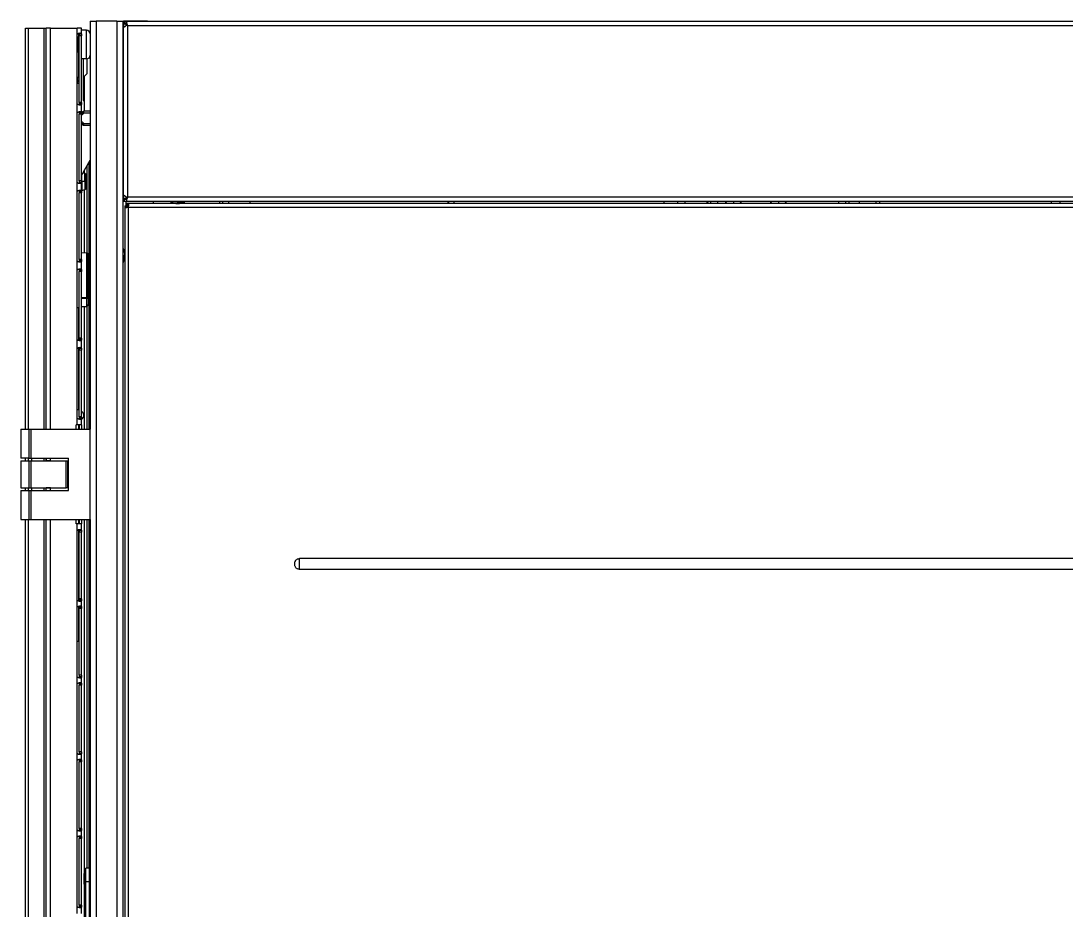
# Model space of a CAD drawing. Header units: millimetres. Extents: x 167 to 1022, y 285 to 720.
# Drawn here: x 396.8 to 454.9, y 434.8 to 484.1 of the extents above; entities that cross this region are included whole.
import ezdxf

# ---------------------------------------------------------------- set-up
doc = ezdxf.new("R2010")
doc.units = ezdxf.units.MM

msp = doc.modelspace()

# ---------------------------------------------------------------- linework, layer by layer
at = {"color": 7, "linetype": 'Continuous', "lineweight": 25}
for p, q in [((400.697, 484.129), (400.697, 461.479)), ((400.697, 484.129), (401.017, 484.129)), ((401.017, 484.129), (401.017, 288.629)), ((402.177, 484.129), (401.017, 484.129)), ((402.177, 484.129), (402.177, 288.629)), ((402.177, 484.129), (402.497, 484.129)), ((402.497, 484.129), (402.497, 288.629)), ((402.497, 484.129), (402.547, 484.129)), ((402.547, 484.129), (402.547, 484.009)), ((402.596, 484.129), (402.547, 484.129)), ((402.596, 484.009), (402.547, 484.009)), ((402.547, 483.979), (402.547, 483.792)), ((402.547, 483.979), (402.667, 483.979)), ((402.596, 484.129), (511.499, 484.129)), ((402.596, 484.129), (402.596, 484.009)), ((402.667, 483.999), (402.667, 483.979)), ((402.667, 483.979), (402.667, 483.86)), ((402.672, 484.139), (402.683, 484.129)), ((402.673, 484.139), (402.672, 484.139)), ((402.673, 484.139), (403.872, 484.139)), ((402.683, 484.129), (402.673, 484.139)), ((402.687, 483.889), (402.687, 483.998)), ((402.702, 483.91), (402.745, 483.91)), ((402.787, 483.889), (402.702, 483.91)), ((402.735, 483.97), (402.735, 483.929)), ((402.787, 483.889), (402.735, 483.97)), ((402.787, 483.889), (402.745, 483.91)), ((403.862, 484.129), (403.872, 484.139)), ((397.097, 461.479), (397.097, 483.729)), ((397.097, 483.729), (397.277, 483.729)), ((397.277, 483.729), (398.137, 483.729)), ((397.277, 461.479), (397.277, 483.729)), ((398.137, 483.729), (398.257, 483.729)), ((398.137, 461.479), (398.137, 483.729)), ((398.257, 461.479), (398.257, 483.729)), ((398.498, 483.729), (398.257, 483.729)), ((398.498, 483.729), (399.967, 483.729)), ((398.498, 461.479), (398.498, 483.729)), ((399.967, 483.398), (399.967, 483.729)), ((400.207, 483.729), (399.967, 483.729)), ((399.967, 483.226), (399.967, 483.398)), ((400.037, 483.429), (400.037, 481.029)), ((400.086, 483.429), (400.037, 483.429)), ((400.207, 483.398), (400.087, 483.398)), ((400.087, 483.398), (400.087, 483.319)), ((400.207, 483.398), (400.207, 483.729)), ((400.487, 483.619), (400.207, 483.619)), ((400.207, 483.398), (400.207, 483.319)), ((400.487, 482.039), (400.487, 483.619)), ((400.687, 483.419), (400.687, 482.239)), ((402.547, 474.466), (402.547, 483.792)), ((402.787, 483.889), (511.307, 483.889)), ((402.787, 474.369), (402.787, 483.889)), ((399.945, 483.319), (399.945, 479.619)), ((399.945, 483.215), (400.027, 483.254)), ((400.027, 483.254), (400.027, 482.404)), ((400.027, 483.169), (400.037, 483.169)), ((400.207, 483.319), (400.087, 483.319)), ((400.087, 479.619), (400.087, 483.319)), ((400.207, 479.619), (400.207, 483.319)), ((399.945, 482.443), (400.027, 482.404)), ((399.967, 480.902), (399.967, 482.432)), ((400.027, 482.489), (400.037, 482.489)), ((400.487, 482.039), (400.207, 482.039)), ((400.307, 482.039), (400.307, 479.729)), ((400.507, 482.04), (400.507, 481.204)), ((400.623, 482.092), (400.697, 482.046)), ((400.087, 481.029), (400.037, 481.029)), ((400.507, 481.204), (400.357, 481.054)), ((400.357, 481.054), (400.357, 479.127)), ((399.967, 480.679), (399.945, 480.679)), ((399.962, 480.899), (400.037, 480.769)), ((399.967, 480.679), (399.967, 480.74)), ((399.967, 480.679), (400.087, 480.679)), ((399.967, 479.54), (399.967, 480.679)), ((400.007, 480.754), (400.037, 480.769)), ((399.967, 479.038), (399.967, 479.54)), ((400.207, 479.619), (400.087, 479.619)), ((400.087, 479.619), (400.087, 479.54)), ((400.207, 479.54), (400.087, 479.54)), ((400.207, 479.619), (400.207, 479.54)), ((400.207, 479.038), (400.207, 479.54)), ((400.307, 479.729), (400.357, 479.729)), ((399.945, 478.959), (399.945, 475.259)), ((399.967, 475.18), (399.967, 479.038)), ((400.207, 479.038), (400.087, 479.038)), ((400.087, 479.038), (400.087, 478.959)), ((400.207, 478.959), (400.087, 478.959)), ((400.087, 475.259), (400.087, 478.959)), ((400.207, 479.038), (400.207, 478.959)), ((400.207, 475.259), (400.207, 478.959)), ((400.275, 479.098), (400.237, 479.059)), ((400.307, 478.988), (400.237, 479.059)), ((400.275, 479.098), (400.346, 479.027)), ((400.346, 479.027), (400.307, 478.988)), ((400.346, 479.027), (400.346, 479.127)), ((400.697, 479.127), (400.346, 479.127)), ((400.697, 479.027), (400.346, 479.027)), ((400.238, 478.417), (400.207, 478.363)), ((400.237, 478.419), (400.307, 478.489)), ((400.237, 478.419), (400.275, 478.38)), ((400.346, 478.451), (400.275, 478.38)), ((400.307, 478.489), (400.346, 478.451)), ((400.346, 478.351), (400.346, 478.451)), ((400.346, 478.451), (400.697, 478.451)), ((400.346, 478.351), (400.697, 478.351)), ((400.207, 475.563), (400.697, 476.412)), ((400.387, 475.684), (400.387, 475.875)), ((400.507, 476.083), (400.507, 471.269)), ((400.627, 476.291), (400.627, 461.479)), ((400.087, 475.259), (400.087, 475.18)), ((400.207, 475.259), (400.087, 475.259)), ((400.227, 475.439), (400.207, 475.439)), ((400.207, 475.259), (400.207, 475.18)), ((400.227, 475.229), (400.207, 475.229)), ((400.227, 475.229), (400.227, 475.598)), ((400.405, 475.229), (400.227, 475.229)), ((400.227, 475.229), (400.227, 474.729)), ((400.405, 475.679), (400.292, 475.711)), ((400.405, 475.229), (400.405, 475.679)), ((400.477, 475.229), (400.405, 475.229)), ((400.405, 475.229), (400.405, 474.779)), ((400.477, 475.229), (400.477, 475.583)), ((400.477, 475.229), (400.477, 474.875)), ((399.967, 474.678), (399.967, 475.18)), ((399.967, 470.82), (399.967, 474.678)), ((400.207, 475.18), (400.087, 475.18)), ((400.207, 474.678), (400.087, 474.678)), ((400.087, 474.678), (400.087, 474.599)), ((400.207, 474.678), (400.207, 475.18)), ((400.207, 475.019), (400.227, 475.019)), ((400.207, 474.678), (400.207, 474.599)), ((400.227, 474.729), (400.405, 474.779)), ((400.387, 471.276), (400.387, 474.774)), ((399.945, 474.599), (399.945, 470.899)), ((400.207, 474.599), (400.087, 474.599)), ((400.087, 470.899), (400.087, 474.599)), ((400.207, 470.899), (400.207, 474.599)), ((402.547, 474.466), (402.559, 474.466)), ((402.547, 474.466), (402.547, 474.279)), ((402.547, 474.279), (402.667, 474.279)), ((402.547, 474.129), (402.547, 474.249)), ((402.547, 474.249), (402.596, 474.249)), ((402.547, 474.129), (402.596, 474.129)), ((402.596, 474.129), (402.596, 474.249)), ((402.596, 474.129), (503.547, 474.129)), ((402.667, 474.398), (402.667, 474.279)), ((402.667, 474.279), (402.667, 474.259)), ((402.667, 474.129), (402.667, 473.884)), ((402.687, 474.369), (402.687, 474.259)), ((402.787, 474.369), (402.702, 474.348)), ((402.702, 474.348), (402.745, 474.348)), ((402.787, 474.369), (402.735, 474.288)), ((402.735, 474.288), (402.735, 474.329)), ((402.787, 474.369), (511.307, 474.369)), ((404.197, 474.129), (404.197, 474.009)), ((405.547, 474.109), (405.147, 474.109)), ((405.217, 474.129), (405.217, 474.109)), ((405.547, 474.129), (405.547, 474.109)), ((405.547, 474.109), (405.547, 474.009)), ((405.547, 474.109), (405.947, 474.109)), ((405.877, 474.109), (405.877, 474.129)), ((407.877, 474.129), (407.877, 474.009)), ((408.047, 474.129), (408.047, 474.009)), ((408.367, 474.129), (408.367, 474.009)), ((409.547, 474.129), (409.547, 474.009)), ((420.547, 474.129), (420.547, 474.009)), ((420.597, 474.009), (420.597, 474.129)), ((420.897, 474.009), (420.897, 474.129)), ((432.547, 474.129), (432.547, 474.009)), ((433.297, 474.129), (433.297, 474.009)), ((433.697, 474.129), (433.697, 474.009)), ((434.927, 474.129), (434.927, 474.009)), ((435.127, 474.129), (435.127, 474.009)), ((435.527, 474.129), (435.527, 474.009)), ((436.407, 474.129), (436.407, 474.009)), ((438.907, 474.129), (438.907, 474.009)), ((442.227, 474.129), (442.227, 474.009)), ((442.627, 474.129), (442.627, 474.009)), ((442.827, 474.009), (442.827, 474.129)), ((443.377, 474.129), (443.377, 474.009)), ((444.327, 474.009), (444.327, 474.129)), ((444.527, 474.009), (444.527, 474.129)), ((454.052, 474.009), (454.052, 474.129)), ((454.532, 474.009), (454.532, 474.129)), ((402.622, 473.884), (402.722, 473.884)), ((402.622, 473.884), (402.622, 473.849)), ((402.622, 473.849), (402.622, 391.789)), ((402.622, 473.849), (402.722, 473.849)), ((402.783, 474.009), (402.722, 474.009)), ((402.722, 474.009), (402.722, 473.909)), ((402.783, 473.909), (402.722, 473.909)), ((402.722, 473.884), (402.722, 473.849)), ((402.722, 473.884), (402.822, 473.884)), ((511.312, 474.009), (402.783, 474.009)), ((402.783, 474.009), (402.783, 473.909)), ((402.787, 473.82), (402.822, 473.809)), ((402.811, 473.845), (402.822, 473.809)), ((402.822, 473.809), (511.272, 473.809)), ((402.822, 391.829), (402.822, 473.809)), ((400.207, 471.281), (400.48, 471.274)), ((400.48, 471.274), (400.48, 468.784)), ((400.577, 468.884), (400.577, 471.174)), ((402.517, 471.459), (402.497, 471.459)), ((402.517, 471.129), (402.517, 471.529)), ((399.967, 470.318), (399.967, 470.82)), ((400.087, 470.899), (400.087, 470.82)), ((400.207, 470.899), (400.087, 470.899)), ((400.207, 470.82), (400.087, 470.82)), ((400.207, 470.899), (400.207, 470.82)), ((400.207, 470.318), (400.207, 470.82)), ((400.577, 470.879), (400.616, 470.879)), ((400.577, 470.812), (400.616, 470.812)), ((400.577, 470.629), (400.616, 470.629)), ((400.577, 470.579), (400.616, 470.579)), ((400.616, 470.812), (400.582, 470.629)), ((400.616, 470.879), (400.616, 470.812)), ((400.616, 470.629), (400.616, 470.579)), ((402.497, 471.129), (402.517, 471.129)), ((402.497, 470.799), (402.517, 470.799)), ((402.517, 471.129), (402.617, 471.129)), ((402.517, 471.129), (402.517, 470.729)), ((399.945, 470.239), (399.945, 466.539)), ((399.967, 468.229), (399.967, 470.318)), ((400.207, 470.318), (400.087, 470.318)), ((400.087, 470.318), (400.087, 470.239)), ((400.207, 470.239), (400.087, 470.239)), ((400.087, 466.539), (400.087, 470.239)), ((400.207, 470.318), (400.207, 470.239)), ((400.207, 466.539), (400.207, 470.239)), ((400.577, 470.452), (400.616, 470.379)), ((400.577, 470.379), (400.616, 470.379)), ((400.577, 470.312), (400.616, 470.312)), ((400.616, 470.312), (400.577, 470.239)), ((400.577, 470.104), (400.599, 470.104)), ((400.577, 470.096), (400.604, 470.096)), ((400.577, 470.071), (400.61, 470.071)), ((400.577, 470.037), (400.614, 470.037)), ((400.577, 469.996), (400.616, 469.996)), ((400.599, 470.104), (400.604, 470.096)), ((400.604, 470.096), (400.61, 470.071)), ((400.61, 470.071), (400.614, 470.037)), ((400.614, 470.037), (400.616, 469.996)), ((400.616, 470.379), (400.616, 470.312)), ((400.616, 469.996), (400.616, 469.796)), ((400.577, 469.796), (400.616, 469.796)), ((400.577, 469.729), (400.616, 469.729)), ((400.577, 469.679), (400.616, 469.679)), ((400.577, 469.612), (400.592, 469.612)), ((400.577, 469.604), (400.599, 469.604)), ((400.577, 469.587), (400.605, 469.587)), ((400.577, 469.554), (400.611, 469.554)), ((400.577, 469.521), (400.614, 469.521)), ((400.577, 469.479), (400.616, 469.479)), ((400.592, 469.612), (400.599, 469.604)), ((400.599, 469.604), (400.605, 469.587)), ((400.605, 469.587), (400.611, 469.554)), ((400.611, 469.554), (400.614, 469.521)), ((400.614, 469.521), (400.616, 469.479)), ((400.616, 469.729), (400.616, 469.679)), ((400.616, 469.479), (400.616, 469.279)), ((400.577, 469.279), (400.616, 469.279)), ((400.577, 468.739), (400.577, 468.884)), ((400.48, 468.784), (400.207, 468.777)), ((400.48, 468.739), (400.207, 468.739)), ((400.207, 468.287), (400.48, 468.294)), ((400.387, 461.479), (400.387, 468.292)), ((400.48, 468.784), (400.48, 468.739)), ((400.48, 468.739), (400.48, 468.294)), ((400.577, 468.739), (400.48, 468.739)), ((400.507, 468.299), (400.507, 461.479)), ((400.577, 468.739), (400.577, 468.394)), ((399.967, 468.229), (399.945, 468.229)), ((399.967, 468.229), (400.087, 468.229)), ((400.057, 466.404), (400.057, 468.229)), ((400.087, 466.539), (400.087, 466.46)), ((400.207, 466.539), (400.087, 466.539)), ((400.207, 466.539), (400.207, 466.46)), ((399.967, 465.958), (399.967, 466.46)), ((400.057, 462.565), (400.057, 466.014)), ((400.207, 466.46), (400.087, 466.46)), ((400.207, 465.958), (400.087, 465.958)), ((400.087, 465.958), (400.087, 465.879)), ((400.207, 465.958), (400.207, 466.46)), ((400.207, 465.958), (400.207, 465.879)), ((399.945, 465.879), (399.945, 462.179)), ((400.207, 465.879), (400.087, 465.879)), ((400.087, 462.179), (400.087, 465.879)), ((400.207, 462.179), (400.207, 465.879)), ((399.945, 462.564), (399.999, 462.576)), ((399.999, 462.576), (399.945, 462.526)), ((399.999, 462.576), (400.087, 462.559)), ((399.967, 461.729), (399.967, 462.1)), ((400.087, 462.179), (400.087, 462.1)), ((400.207, 462.179), (400.087, 462.179)), ((400.207, 462.1), (400.087, 462.1)), ((400.207, 462.179), (400.207, 462.1)), ((400.207, 461.729), (400.207, 462.1)), ((400.207, 462.029), (400.267, 462.085)), ((396.847, 461.479), (396.847, 459.879)), ((396.847, 461.479), (397.308, 461.479)), ((397.308, 459.879), (397.308, 461.479)), ((397.308, 461.479), (397.424, 461.479)), ((397.424, 459.879), (397.424, 461.479)), ((397.424, 461.479), (400.697, 461.479)), ((399.967, 461.729), (399.907, 461.729)), ((399.907, 461.479), (399.907, 461.729)), ((400.207, 461.729), (399.967, 461.729)), ((400.057, 461.479), (400.057, 461.729)), ((400.087, 461.729), (400.087, 461.479)), ((400.207, 461.729), (400.207, 461.479)), ((400.697, 456.479), (400.697, 461.479)), ((397.308, 459.879), (396.847, 459.879)), ((396.847, 459.729), (396.847, 458.229)), ((396.847, 459.729), (397.308, 459.729)), ((397.097, 459.729), (397.097, 459.879)), ((397.277, 459.729), (397.277, 459.879)), ((397.308, 459.879), (397.424, 459.879)), ((397.308, 458.229), (397.308, 459.729)), ((397.308, 459.729), (397.424, 459.729)), ((397.424, 459.879), (399.497, 459.879)), ((397.424, 458.229), (397.424, 459.729)), ((397.424, 459.729), (399.347, 459.729)), ((397.448, 459.729), (397.448, 459.879)), ((398.147, 459.729), (398.147, 459.879)), ((398.247, 459.879), (398.247, 459.729)), ((398.257, 459.734), (398.257, 459.879)), ((398.498, 459.734), (398.257, 459.734)), ((398.257, 459.729), (398.257, 459.734)), ((398.377, 459.729), (398.377, 459.734)), ((398.427, 459.729), (398.427, 459.734)), ((398.498, 459.734), (398.498, 459.879)), ((398.498, 459.734), (399.357, 459.734)), ((399.347, 459.729), (399.347, 458.229)), ((399.347, 459.729), (399.447, 459.729)), ((399.357, 459.734), (399.357, 459.729)), ((399.447, 458.229), (399.447, 459.729)), ((399.497, 458.079), (399.497, 459.879)), ((396.847, 458.229), (397.308, 458.229)), ((396.847, 458.079), (396.847, 456.479)), ((396.847, 458.079), (397.308, 458.079)), ((397.097, 458.079), (397.097, 458.229)), ((397.277, 458.079), (397.277, 458.229)), ((397.308, 458.229), (397.424, 458.229)), ((397.308, 456.479), (397.308, 458.079)), ((397.308, 458.079), (397.424, 458.079)), ((397.424, 458.229), (399.347, 458.229)), ((397.424, 456.479), (397.424, 458.079)), ((397.424, 458.079), (399.497, 458.079)), ((397.448, 458.079), (397.448, 458.229)), ((398.147, 458.079), (398.147, 458.229)), ((398.247, 458.079), (398.247, 458.229)), ((398.257, 458.224), (398.257, 458.229)), ((398.257, 458.079), (398.257, 458.224)), ((398.498, 458.224), (398.257, 458.224)), ((398.377, 458.224), (398.377, 458.229)), ((398.427, 458.224), (398.427, 458.229)), ((398.454, 458.229), (398.454, 458.224)), ((398.498, 458.224), (399.357, 458.224)), ((398.498, 458.079), (398.498, 458.224)), ((398.604, 458.229), (398.604, 458.224)), ((399.054, 458.224), (399.054, 458.229)), ((399.447, 458.229), (399.347, 458.229)), ((399.357, 458.229), (399.357, 458.224)), ((396.847, 456.479), (397.308, 456.479)), ((397.097, 319.579), (397.097, 456.479)), ((397.277, 319.579), (397.277, 456.479)), ((397.308, 456.479), (397.424, 456.479)), ((397.424, 456.479), (400.697, 456.479)), ((398.137, 319.579), (398.137, 456.479)), ((398.257, 319.579), (398.257, 456.479)), ((398.498, 319.579), (398.498, 456.479)), ((399.907, 456.229), (399.907, 456.479)), ((399.967, 456.229), (399.907, 456.229)), ((399.967, 455.858), (399.967, 456.229)), ((400.207, 456.229), (399.967, 456.229)), ((400.057, 456.229), (400.057, 456.479)), ((400.087, 456.479), (400.087, 456.229)), ((400.207, 456.479), (400.207, 456.229)), ((400.207, 455.858), (400.207, 456.229)), ((400.387, 436.819), (400.387, 456.479)), ((400.507, 456.479), (400.507, 437.129)), ((400.627, 456.479), (400.627, 437.129)), ((400.697, 456.479), (400.697, 319.579)), ((399.945, 455.779), (399.945, 452.079)), ((400.057, 451.944), (400.057, 455.914)), ((400.207, 455.858), (400.087, 455.858)), ((400.087, 455.858), (400.087, 455.779)), ((400.207, 455.779), (400.087, 455.779)), ((400.087, 452.079), (400.087, 455.779)), ((400.207, 455.858), (400.207, 455.779)), ((400.207, 452.079), (400.207, 455.779)), ((501.777, 454.308), (412.317, 454.308)), ((412.317, 453.71), (412.317, 454.308)), ((501.777, 453.71), (412.317, 453.71)), ((399.967, 451.608), (399.967, 452)), ((400.207, 452.079), (400.087, 452.079)), ((400.087, 452.079), (400.087, 452)), ((400.207, 452), (400.087, 452)), ((400.207, 452.079), (400.207, 452)), ((400.207, 451.608), (400.207, 452)), ((399.945, 451.529), (399.945, 447.829)), ((400.057, 449.729), (400.057, 451.664)), ((400.207, 451.608), (400.087, 451.608)), ((400.087, 451.608), (400.087, 451.529)), ((400.207, 451.529), (400.087, 451.529)), ((400.087, 447.829), (400.087, 451.529)), ((400.207, 451.608), (400.207, 451.529)), ((400.207, 447.829), (400.207, 451.529)), ((399.967, 449.729), (399.945, 449.729)), ((399.967, 449.729), (400.087, 449.729)), ((399.967, 447.75), (399.967, 449.729)), ((399.967, 447.358), (399.967, 447.75)), ((399.967, 443.5), (399.967, 447.358)), ((400.207, 447.829), (400.087, 447.829)), ((400.087, 447.829), (400.087, 447.75)), ((400.207, 447.75), (400.087, 447.75)), ((400.207, 447.358), (400.087, 447.358)), ((400.087, 447.358), (400.087, 447.279)), ((400.207, 447.829), (400.207, 447.75)), ((400.207, 447.358), (400.207, 447.75)), ((400.207, 447.358), (400.207, 447.279)), ((399.945, 447.279), (399.945, 443.579)), ((400.207, 447.279), (400.087, 447.279)), ((400.087, 443.579), (400.087, 447.279)), ((400.207, 443.579), (400.207, 447.279)), ((399.967, 443.108), (399.967, 443.5)), ((400.207, 443.579), (400.087, 443.579)), ((400.087, 443.579), (400.087, 443.5)), ((400.207, 443.5), (400.087, 443.5)), ((400.207, 443.579), (400.207, 443.5)), ((400.207, 443.108), (400.207, 443.5)), ((399.945, 443.029), (399.945, 439.329)), ((399.967, 439.25), (399.967, 443.108)), ((400.207, 443.108), (400.087, 443.108)), ((400.087, 443.108), (400.087, 443.029)), ((400.207, 443.029), (400.087, 443.029)), ((400.087, 439.329), (400.087, 443.029)), ((400.207, 443.108), (400.207, 443.029)), ((400.207, 439.329), (400.207, 443.029)), ((399.967, 438.858), (399.967, 439.25)), ((400.207, 439.329), (400.087, 439.329)), ((400.087, 439.329), (400.087, 439.25)), ((400.207, 439.25), (400.087, 439.25)), ((400.207, 439.329), (400.207, 439.25)), ((400.207, 438.858), (400.207, 439.25)), ((399.945, 438.779), (399.945, 435.079)), ((399.967, 435), (399.967, 438.858)), ((400.207, 438.858), (400.087, 438.858)), ((400.087, 438.858), (400.087, 438.779)), ((400.207, 438.779), (400.087, 438.779)), ((400.087, 435.079), (400.087, 438.779)), ((400.207, 438.858), (400.207, 438.779)), ((400.207, 435.079), (400.207, 438.779)), ((400.647, 437.129), (400.447, 437.129)), ((400.447, 436.379), (400.447, 437.129)), ((400.647, 436.379), (400.647, 437.129)), ((400.377, 436.829), (400.357, 436.829)), ((400.357, 436.239), (400.357, 436.829)), ((400.447, 436.759), (400.377, 436.829)), ((400.377, 436.239), (400.377, 436.829)), ((400.447, 433.179), (400.447, 436.379)), ((400.647, 436.379), (400.447, 436.379)), ((400.697, 436.759), (400.647, 436.809)), ((400.667, 436.539), (400.647, 436.559)), ((400.647, 433.179), (400.647, 436.379)), ((400.697, 436.539), (400.667, 436.539)), ((400.667, 436.239), (400.667, 436.539)), ((400.377, 436.239), (400.357, 436.239)), ((400.357, 436.239), (400.357, 435.649)), ((400.377, 436.239), (400.377, 435.649)), ((400.447, 436.239), (400.377, 436.239)), ((400.667, 436.239), (400.647, 436.239)), ((400.647, 435.919), (400.667, 435.939)), ((400.667, 436.239), (400.667, 435.939)), ((400.697, 436.239), (400.667, 436.239)), ((400.667, 435.939), (400.697, 435.939)), ((400.357, 435.649), (400.377, 435.649)), ((400.377, 435.649), (400.447, 435.719)), ((400.387, 415.276), (400.387, 435.659)), ((400.647, 435.669), (400.697, 435.719)), ((399.967, 434.608), (399.967, 435)), ((400.207, 435.079), (400.087, 435.079)), ((400.087, 435.079), (400.087, 435)), ((400.207, 435), (400.087, 435)), ((400.207, 435.079), (400.207, 435)), ((400.207, 434.608), (400.207, 435))]:
    msp.add_line(p, q, dxfattribs=at)
at = {"color": 7, "linetype": 'Continuous', "lineweight": 25, "flags": 128}
for points in [[(400.037, 480.769), (400.07, 480.791), (400.087, 480.805)], [(436.052, 474.009), (436.019, 474.04), (435.947, 474.129)], [(436.763, 474.009), (436.796, 474.04), (436.868, 474.129)], [(438.552, 474.009), (438.519, 474.04), (438.447, 474.129)], [(439.263, 474.009), (439.296, 474.04), (439.368, 474.129)]]:
    msp.add_lwpolyline(points, dxfattribs=at)
at = {"color": 7, "linetype": 'Continuous', "lineweight": 25}
for centre, radius, start, end in [((400.095, 483.319), 0.15, 148.37084, 180), ((400.487, 483.419), 0.2, 0, 90), ((400.487, 482.239), 0.2, 270, 0), ((399.887, 481.029), 0.15, 300, 0), ((400.095, 479.619), 0.15, 180, 211.62916), ((400.095, 478.959), 0.15, 148.37084, 180), ((400.166, 479.13), 0.2, 281.95286, 315), ((400.346, 479.027), 0.1, 90, 135), ((400.166, 478.348), 0.2, 45, 78.04714), ((400.166, 478.348), 0.1, 45, 65.5302), ((400.346, 478.451), 0.1, 225, 270), ((400.095, 475.259), 0.15, 180, 211.62916), ((400.377, 475.583), 0.1, 0, 74.23945), ((400.095, 474.599), 0.15, 148.37084, 180), ((400.377, 474.875), 0.1, 285.76055, 0), ((405.547, 474.859), 0.85, 241.92751, 270), ((405.547, 474.859), 0.85, 270, 298.07249), ((435.425, 474.281), 0.5, 197.66677, 212.92089), ((401.767, 471.129), 0.85, 0, 28.07249), ((400.095, 470.899), 0.15, 180, 211.62916), ((401.767, 471.129), 0.85, 331.92751, 0), ((400.095, 470.239), 0.15, 148.37084, 180), ((400.477, 468.394), 0.1, 271.5, 0), ((400.095, 466.539), 0.15, 180, 211.62916), ((400.095, 465.879), 0.15, 148.37084, 180), ((400.095, 462.179), 0.15, 180, 211.62916), ((400.095, 455.779), 0.15, 148.37084, 180), ((400.095, 452.079), 0.15, 180, 211.62916), ((400.095, 451.529), 0.15, 148.37084, 180), ((400.095, 447.829), 0.15, 180, 211.62916), ((400.095, 447.279), 0.15, 148.37084, 180), ((400.095, 443.579), 0.15, 180, 211.62916), ((400.095, 443.029), 0.15, 148.37084, 180), ((400.095, 439.329), 0.15, 180, 211.62916), ((400.095, 438.779), 0.15, 148.37084, 180), ((400.095, 435.079), 0.15, 180, 211.62916)]:
    msp.add_arc(centre, radius, start, end, dxfattribs=at)
for points, knots in [([(402.702, 483.91), (402.696, 483.898), (402.682, 483.875), (402.654, 483.847), (402.627, 483.825), (402.6, 483.808), (402.578, 483.796), (402.561, 483.79), (402.55, 483.788), (402.548, 483.791), (402.547, 483.792)], [0, 0, 0, 0, 0.124936, 0.249934, 0.374949, 0.499962, 0.624977, 0.749985, 0.874993, 1, 1, 1, 1]), ([(402.735, 483.97), (402.736, 483.983), (402.739, 484.01), (402.735, 484.045), (402.727, 484.076), (402.714, 484.099), (402.694, 484.115), (402.668, 484.125), (402.636, 484.129), (402.609, 484.129), (402.596, 484.129)], [0, 0, 0, 0, 0.125016, 0.250035, 0.375053, 0.500081, 0.625103, 0.750124, 0.875107, 1, 1, 1, 1]), ([(402.737, 483.956), (402.735, 483.963), (402.732, 483.977), (402.718, 483.991), (402.692, 484.004), (402.651, 484.009), (402.614, 484.009), (402.596, 484.009)], [0, 0, 0, 0, 0.133284, 0.277711, 0.422328, 0.710839, 1, 1, 1, 1]), ([(399.967, 483.398), (399.98, 483.409), (400.006, 483.432), (400.052, 483.454), (400.098, 483.466), (400.138, 483.47), (400.171, 483.466), (400.194, 483.454), (400.206, 483.432), (400.207, 483.409), (400.207, 483.398)], [0, 0, 0, 0, 0.124904, 0.249931, 0.374965, 0.5, 0.625035, 0.750069, 0.875096, 1, 1, 1, 1]), ([(400.082, 483.447), (400.084, 483.44), (400.087, 483.425), (400.087, 483.407), (400.087, 483.398)], [0, 0, 0, 0, 0.4945875, 1, 1, 1, 1]), ([(399.945, 480.89), (399.945, 480.89), (399.961, 480.896), (399.962, 480.897), (399.962, 480.899)], [0, 0, 0, 0, 0.02413, 1, 1, 1, 1]), ([(400.037, 480.769), (400.035, 480.768), (400.031, 480.765), (399.997, 480.75), (399.967, 480.737), (399.946, 480.735), (399.945, 480.735)], [0, 0, 0, 0, 0.32788, 0.656081, 0.984513, 1, 1, 1, 1]), ([(400.207, 479.54), (400.207, 479.529), (400.206, 479.505), (400.194, 479.484), (400.171, 479.472), (400.138, 479.468), (400.098, 479.472), (400.052, 479.484), (400.006, 479.505), (399.98, 479.529), (399.967, 479.54)], [0, 0, 0, 0, 0.124904, 0.249931, 0.374965, 0.5, 0.625035, 0.750069, 0.875096, 1, 1, 1, 1]), ([(400.087, 479.54), (400.087, 479.531), (400.087, 479.513), (400.084, 479.491), (400.077, 479.483), (400.074, 479.479)], [0, 0, 0, 0, 0.370491, 0.740572, 1, 1, 1, 1]), ([(399.967, 479.038), (399.98, 479.049), (400.006, 479.072), (400.052, 479.094), (400.098, 479.106), (400.138, 479.11), (400.171, 479.106), (400.194, 479.094), (400.206, 479.072), (400.207, 479.049), (400.207, 479.038)], [0, 0, 0, 0, 0.124904, 0.249931, 0.374965, 0.5, 0.625035, 0.750069, 0.875096, 1, 1, 1, 1]), ([(400.082, 479.087), (400.084, 479.08), (400.087, 479.065), (400.087, 479.047), (400.087, 479.038)], [0, 0, 0, 0, 0.494587, 1, 1, 1, 1]), ([(400.207, 475.18), (400.207, 475.169), (400.206, 475.145), (400.194, 475.124), (400.171, 475.112), (400.138, 475.108), (400.098, 475.112), (400.052, 475.124), (400.006, 475.145), (399.98, 475.169), (399.967, 475.18)], [0, 0, 0, 0, 0.124904, 0.249931, 0.374965, 0.5, 0.625035, 0.750069, 0.875096, 1, 1, 1, 1]), ([(399.967, 474.678), (399.98, 474.689), (400.006, 474.712), (400.052, 474.734), (400.098, 474.746), (400.138, 474.75), (400.171, 474.746), (400.194, 474.734), (400.206, 474.712), (400.207, 474.689), (400.207, 474.678)], [0, 0, 0, 0, 0.124904, 0.249931, 0.374965, 0.5, 0.625035, 0.750069, 0.875096, 1, 1, 1, 1]), ([(400.087, 475.18), (400.087, 475.171), (400.087, 475.153), (400.084, 475.131), (400.077, 475.123), (400.074, 475.119)], [0, 0, 0, 0, 0.370491, 0.740572, 1, 1, 1, 1]), ([(400.082, 474.727), (400.084, 474.72), (400.087, 474.705), (400.087, 474.687), (400.087, 474.678)], [0, 0, 0, 0, 0.494587, 1, 1, 1, 1]), ([(402.547, 474.466), (402.548, 474.467), (402.55, 474.47), (402.561, 474.468), (402.578, 474.461), (402.6, 474.45), (402.627, 474.433), (402.654, 474.411), (402.682, 474.383), (402.696, 474.36), (402.702, 474.348)], [0, 0, 0, 0, 0.125007, 0.250015, 0.375023, 0.500038, 0.625051, 0.750066, 0.875064, 1, 1, 1, 1]), ([(402.596, 474.249), (402.614, 474.249), (402.651, 474.249), (402.692, 474.254), (402.718, 474.266), (402.732, 474.281), (402.735, 474.295), (402.737, 474.302)], [0, 0, 0, 0, 0.289161, 0.577672, 0.722289, 0.866716, 1, 1, 1, 1]), ([(402.596, 474.129), (402.609, 474.129), (402.636, 474.129), (402.668, 474.133), (402.694, 474.142), (402.714, 474.159), (402.727, 474.182), (402.735, 474.212), (402.739, 474.248), (402.736, 474.275), (402.735, 474.288)], [0, 0, 0, 0, 0.124893, 0.249876, 0.374897, 0.499919, 0.624947, 0.749965, 0.874984, 1, 1, 1, 1]), ([(402.622, 473.849), (402.623, 473.84), (402.623, 473.823), (402.631, 473.807), (402.645, 473.796), (402.665, 473.79), (402.691, 473.789), (402.721, 473.794), (402.754, 473.803), (402.776, 473.815), (402.787, 473.82)], [0, 0, 0, 0, 0.124917, 0.249916, 0.374933, 0.499949, 0.624966, 0.749982, 0.875003, 1, 1, 1, 1]), ([(402.722, 473.849), (402.723, 473.836), (402.723, 473.817), (402.729, 473.804), (402.731, 473.8)], [0, 0, 0, 0, 0.665908, 1, 1, 1, 1]), ([(402.811, 473.845), (402.817, 473.856), (402.828, 473.877), (402.837, 473.91), (402.842, 473.941), (402.841, 473.967), (402.836, 473.987), (402.824, 474), (402.808, 474.008), (402.791, 474.009), (402.783, 474.009)], [0, 0, 0, 0, 0.124997, 0.250018, 0.375034, 0.500051, 0.625067, 0.750084, 0.875083, 1, 1, 1, 1]), ([(402.841, 473.876), (402.841, 473.881), (402.841, 473.891), (402.832, 473.901), (402.814, 473.908), (402.795, 473.909), (402.783, 473.909)], [0, 0, 0, 0, 0.195658, 0.396881, 0.598378, 1, 1, 1, 1]), ([(402.787, 473.82), (402.792, 473.824), (402.802, 473.831), (402.808, 473.84), (402.811, 473.845)], [0, 0, 0, 0, 0.560027, 1, 1, 1, 1]), ([(400.48, 471.274), (400.488, 471.273), (400.504, 471.272), (400.524, 471.263), (400.541, 471.252), (400.559, 471.233), (400.574, 471.207), (400.576, 471.185), (400.577, 471.174)], [0, 0, 0, 0, 0.124842, 0.249817, 0.374919, 0.5001, 0.749931, 1, 1, 1, 1]), ([(400.207, 470.82), (400.207, 470.809), (400.206, 470.785), (400.194, 470.764), (400.171, 470.752), (400.138, 470.748), (400.098, 470.752), (400.052, 470.764), (400.006, 470.785), (399.98, 470.809), (399.967, 470.82)], [0, 0, 0, 0, 0.124904, 0.249931, 0.374965, 0.5, 0.625035, 0.750069, 0.875096, 1, 1, 1, 1]), ([(400.087, 470.82), (400.087, 470.811), (400.087, 470.793), (400.084, 470.771), (400.077, 470.763), (400.074, 470.759)], [0, 0, 0, 0, 0.370491, 0.740572, 1, 1, 1, 1]), ([(399.967, 470.318), (399.98, 470.329), (400.006, 470.352), (400.052, 470.374), (400.098, 470.386), (400.138, 470.39), (400.171, 470.386), (400.194, 470.374), (400.206, 470.352), (400.207, 470.329), (400.207, 470.318)], [0, 0, 0, 0, 0.124904, 0.249931, 0.374965, 0.5, 0.625035, 0.750069, 0.875096, 1, 1, 1, 1]), ([(400.082, 470.367), (400.084, 470.36), (400.087, 470.345), (400.087, 470.327), (400.087, 470.318)], [0, 0, 0, 0, 0.494587, 1, 1, 1, 1]), ([(400.48, 468.784), (400.488, 468.785), (400.504, 468.786), (400.524, 468.795), (400.541, 468.806), (400.559, 468.824), (400.574, 468.851), (400.576, 468.873), (400.577, 468.884)], [0, 0, 0, 0, 0.1248419, 0.2498168, 0.3749187, 0.5000996, 0.7499314, 1, 1, 1, 1]), ([(400.207, 466.46), (400.207, 466.449), (400.206, 466.425), (400.194, 466.404), (400.171, 466.392), (400.138, 466.388), (400.098, 466.392), (400.052, 466.404), (400.006, 466.425), (399.98, 466.449), (399.967, 466.46)], [0, 0, 0, 0, 0.124904, 0.249931, 0.374965, 0.5, 0.625035, 0.750069, 0.875096, 1, 1, 1, 1]), ([(399.967, 465.958), (399.98, 465.969), (400.006, 465.992), (400.052, 466.014), (400.098, 466.026), (400.138, 466.03), (400.171, 466.026), (400.194, 466.014), (400.206, 465.992), (400.207, 465.969), (400.207, 465.958)], [0, 0, 0, 0, 0.124904, 0.249931, 0.374965, 0.5, 0.625035, 0.750069, 0.875096, 1, 1, 1, 1]), ([(400.087, 466.46), (400.087, 466.451), (400.087, 466.433), (400.084, 466.411), (400.077, 466.403), (400.074, 466.399)], [0, 0, 0, 0, 0.370491, 0.740572, 1, 1, 1, 1]), ([(400.082, 466.007), (400.084, 466), (400.087, 465.985), (400.087, 465.967), (400.087, 465.958)], [0, 0, 0, 0, 0.494587, 1, 1, 1, 1]), ([(400.207, 462.49), (400.233, 462.464), (400.286, 462.41), (400.329, 462.303), (400.333, 462.199), (400.307, 462.121), (400.273, 462.096), (400.263, 462.089)], [0, 0, 0, 0, 0.214278, 0.445914, 0.677542, 0.911044, 1, 1, 1, 1]), ([(400.207, 462.1), (400.207, 462.089), (400.206, 462.065), (400.194, 462.044), (400.171, 462.032), (400.138, 462.028), (400.098, 462.032), (400.052, 462.044), (400.006, 462.065), (399.98, 462.089), (399.967, 462.1)], [0, 0, 0, 0, 0.124904, 0.249931, 0.374965, 0.5, 0.625035, 0.750069, 0.875096, 1, 1, 1, 1]), ([(400.087, 462.1), (400.087, 462.091), (400.087, 462.073), (400.084, 462.051), (400.077, 462.043), (400.074, 462.039)], [0, 0, 0, 0, 0.370491, 0.740572, 1, 1, 1, 1]), ([(399.967, 455.858), (399.98, 455.869), (400.006, 455.892), (400.052, 455.914), (400.098, 455.926), (400.138, 455.93), (400.171, 455.926), (400.194, 455.914), (400.206, 455.892), (400.207, 455.869), (400.207, 455.858)], [0, 0, 0, 0, 0.124904, 0.249931, 0.374965, 0.5, 0.625035, 0.750069, 0.875096, 1, 1, 1, 1]), ([(400.082, 455.907), (400.084, 455.9), (400.087, 455.885), (400.087, 455.867), (400.087, 455.858)], [0, 0, 0, 0, 0.494588, 1, 1, 1, 1]), ([(412.317, 453.71), (412.299, 453.711), (412.261, 453.714), (412.207, 453.732), (412.158, 453.761), (412.116, 453.799), (412.083, 453.845), (412.052, 453.914), (412.045, 454.009), (412.052, 454.104), (412.083, 454.173), (412.116, 454.219), (412.158, 454.257), (412.207, 454.286), (412.261, 454.304), (412.299, 454.306), (412.317, 454.308)], [0, 0, 0, 0, 0.06256, 0.125122, 0.187681, 0.250233, 0.312772, 0.375302, 0.499999, 0.624697, 0.687227, 0.749766, 0.812319, 0.874878, 0.93744, 1, 1, 1, 1]), ([(400.207, 452), (400.207, 451.989), (400.206, 451.965), (400.194, 451.944), (400.171, 451.932), (400.138, 451.928), (400.098, 451.932), (400.052, 451.944), (400.006, 451.965), (399.98, 451.989), (399.967, 452)], [0, 0, 0, 0, 0.124904, 0.249931, 0.374965, 0.5, 0.625035, 0.750069, 0.875096, 1, 1, 1, 1]), ([(400.087, 452), (400.087, 451.991), (400.087, 451.973), (400.084, 451.951), (400.077, 451.943), (400.074, 451.939)], [0, 0, 0, 0, 0.3704861, 0.74056, 1, 1, 1, 1]), ([(399.967, 451.608), (399.98, 451.619), (400.006, 451.642), (400.052, 451.664), (400.098, 451.676), (400.138, 451.68), (400.171, 451.676), (400.194, 451.664), (400.206, 451.642), (400.207, 451.619), (400.207, 451.608)], [0, 0, 0, 0, 0.124904, 0.249931, 0.374965, 0.5, 0.625035, 0.750069, 0.875096, 1, 1, 1, 1]), ([(400.082, 451.657), (400.084, 451.65), (400.087, 451.635), (400.087, 451.617), (400.087, 451.608)], [0, 0, 0, 0, 0.494588, 1, 1, 1, 1]), ([(400.207, 447.75), (400.207, 447.739), (400.206, 447.715), (400.194, 447.694), (400.171, 447.682), (400.138, 447.678), (400.098, 447.682), (400.052, 447.694), (400.006, 447.715), (399.98, 447.739), (399.967, 447.75)], [0, 0, 0, 0, 0.124904, 0.249931, 0.374965, 0.5, 0.625035, 0.750069, 0.875096, 1, 1, 1, 1]), ([(399.967, 447.358), (399.98, 447.369), (400.006, 447.392), (400.052, 447.414), (400.098, 447.426), (400.138, 447.43), (400.171, 447.426), (400.194, 447.414), (400.206, 447.392), (400.207, 447.369), (400.207, 447.358)], [0, 0, 0, 0, 0.124904, 0.249931, 0.374965, 0.5, 0.625035, 0.750069, 0.875096, 1, 1, 1, 1]), ([(400.087, 447.75), (400.087, 447.741), (400.087, 447.723), (400.084, 447.701), (400.077, 447.693), (400.074, 447.689)], [0, 0, 0, 0, 0.3704861, 0.74056, 1, 1, 1, 1]), ([(400.082, 447.407), (400.084, 447.4), (400.087, 447.385), (400.087, 447.367), (400.087, 447.358)], [0, 0, 0, 0, 0.494588, 1, 1, 1, 1]), ([(400.207, 443.5), (400.207, 443.489), (400.206, 443.465), (400.194, 443.444), (400.171, 443.432), (400.138, 443.428), (400.098, 443.432), (400.052, 443.444), (400.006, 443.465), (399.98, 443.489), (399.967, 443.5)], [0, 0, 0, 0, 0.124904, 0.249931, 0.374965, 0.5, 0.625035, 0.750069, 0.875096, 1, 1, 1, 1]), ([(400.087, 443.5), (400.087, 443.491), (400.087, 443.473), (400.084, 443.451), (400.077, 443.443), (400.074, 443.439)], [0, 0, 0, 0, 0.370486, 0.74056, 1, 1, 1, 1]), ([(399.967, 443.108), (399.98, 443.119), (400.006, 443.142), (400.052, 443.164), (400.098, 443.176), (400.138, 443.18), (400.171, 443.176), (400.194, 443.164), (400.206, 443.142), (400.207, 443.119), (400.207, 443.108)], [0, 0, 0, 0, 0.124904, 0.249931, 0.374965, 0.5, 0.625035, 0.750069, 0.875096, 1, 1, 1, 1]), ([(400.082, 443.157), (400.084, 443.15), (400.087, 443.135), (400.087, 443.117), (400.087, 443.108)], [0, 0, 0, 0, 0.4945878, 1, 1, 1, 1]), ([(400.207, 439.25), (400.207, 439.239), (400.206, 439.215), (400.194, 439.194), (400.171, 439.182), (400.138, 439.178), (400.098, 439.182), (400.052, 439.194), (400.006, 439.215), (399.98, 439.239), (399.967, 439.25)], [0, 0, 0, 0, 0.124904, 0.249931, 0.374965, 0.5, 0.625035, 0.750069, 0.875096, 1, 1, 1, 1]), ([(400.087, 439.25), (400.087, 439.241), (400.087, 439.223), (400.084, 439.201), (400.077, 439.193), (400.074, 439.189)], [0, 0, 0, 0, 0.3704861, 0.74056, 1, 1, 1, 1]), ([(399.967, 438.858), (399.98, 438.869), (400.006, 438.892), (400.052, 438.914), (400.098, 438.926), (400.138, 438.93), (400.171, 438.926), (400.194, 438.914), (400.206, 438.892), (400.207, 438.869), (400.207, 438.858)], [0, 0, 0, 0, 0.124904, 0.249931, 0.374965, 0.5, 0.625035, 0.750069, 0.875096, 1, 1, 1, 1]), ([(400.082, 438.907), (400.084, 438.9), (400.087, 438.885), (400.087, 438.867), (400.087, 438.858)], [0, 0, 0, 0, 0.494588, 1, 1, 1, 1]), ([(400.207, 435), (400.207, 434.989), (400.206, 434.965), (400.194, 434.944), (400.171, 434.932), (400.138, 434.928), (400.098, 434.932), (400.052, 434.944), (400.006, 434.965), (399.98, 434.989), (399.967, 435)], [0, 0, 0, 0, 0.124904, 0.249931, 0.374965, 0.5, 0.625035, 0.750069, 0.875096, 1, 1, 1, 1]), ([(400.087, 435), (400.087, 434.991), (400.087, 434.973), (400.084, 434.951), (400.077, 434.943), (400.074, 434.939)], [0, 0, 0, 0, 0.370486, 0.74056, 1, 1, 1, 1])]:
    msp.add_open_spline(points, degree=3, knots=knots, dxfattribs=at)
msp.add_open_spline([(400.667, 436.262), (400.667, 436.255), (400.667, 436.239), (400.667, 436.223), (400.667, 436.215)], degree=3, dxfattribs=at)

doc.saveas('drawing.dxf')
